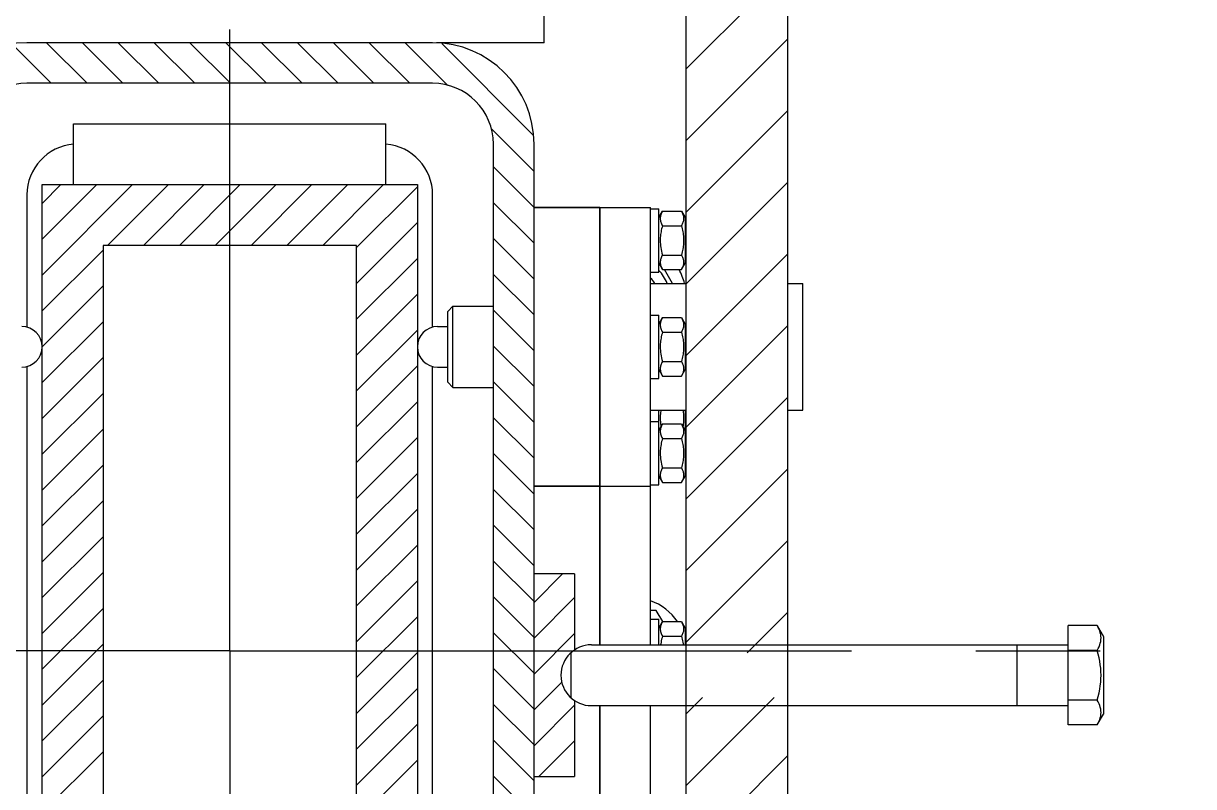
# Model space of a CAD drawing. Header units: millimetres. Extents: x 0 to 1189, y 0 to 841.
# Drawn here: x 145.03 to 191.18, y 440.55 to 470.67 of the extents above; entities that cross this region are included whole.
import ezdxf

# ---------------------------------------------------------------- set-up
doc = ezdxf.new("R2010")
doc.units = ezdxf.units.MM
doc.header["$LTSCALE"] = 65.395
for name, pattern in [('CENTER', [0.6, 0.375, -0.075, 0.075, -0.075]), ('DASHED', [0.2, 0.1, -0.1]), ('DOT', [0.2, 0.1, -0.1])]:
    doc.linetypes.add(name, pattern=pattern)
doc.layers.get('0').update_dxf_attribs({"linetype": 'CONTINUOUS'})
for name, color, linetype in [('ALL_AXIS', 7, 'CONTINUOUS'), ('ALL_CHAMFER', 7, 'CONTINUOUS'), ('ALL_ROUND', 7, 'CONTINUOUS')]:
    doc.layers.add(name, color=color, linetype=linetype)

msp = doc.modelspace()

# ---------------------------------------------------------------- linework, layer by layer
at = {"color": 7, "linetype": 'CONTINUOUS'}
for p, q in [((175.16640178, 477.54326712), (175.16640178, 413.54326712)), ((171.16640178, 420.74326712), (171.16640178, 476.48326712)), ((161.16640178, 469.90326712), (145.16640178, 469.90326712)), ((161.16640178, 468.30326712), (145.16640178, 468.30326712)), ((147.00640178, 464.30326712), (147.00640178, 466.70326712)), ((147.00640178, 466.70326712), (159.32640178, 466.70326712)), ((159.32640178, 464.30326712), (159.32640178, 466.70326712)), ((163.56640178, 425.90326712), (163.56640178, 465.90326712)), ((165.16637682, 424.94326712), (165.16640178, 465.90326712)), ((145.76640178, 427.50326712), (145.76640178, 464.30326712)), ((145.76640178, 464.30326712), (160.56640178, 464.30326712)), ((160.56640178, 464.30326712), (160.56640178, 427.50326712)), ((167.76640178, 463.40326712), (165.16640178, 463.40326712)), ((167.76640178, 463.40326712), (167.76640178, 446.14326712)), ((170.2334532, 463.25796766), (170.97935035, 463.25796766)), ((170.97935035, 463.25796766), (171.12640178, 463.00326712)), ((171.12640178, 463.00326021), (171.12640178, 461.20327404)), ((170.2126565, 462.7185291), (170.2334532, 462.68061739)), ((170.2334532, 462.68061739), (170.97935035, 462.68061739)), ((170.99797442, 462.7143759), (170.97935035, 462.68061739)), ((148.16640178, 461.90326712), (148.16640178, 429.90326712)), ((158.16640178, 461.90326712), (148.16640178, 461.90326712)), ((158.16640178, 429.90326712), (158.16640178, 461.90326712)), ((170.2334532, 461.52591685), (170.97935035, 461.52591685)), ((170.97935035, 460.94856658), (171.12640178, 461.20326712)), ((170.2334532, 460.94856658), (170.97935035, 460.94856658)), ((170.6252475, 460.40326712), (170.31041871, 460.94856658)), ((161.76640178, 456.50326712), (161.76640178, 459.30326712)), ((170.2334532, 459.05796766), (170.97935035, 459.05796766)), ((170.97935035, 459.05796766), (171.12640178, 458.80326712)), ((171.12640178, 458.80326021), (171.12640178, 457.00327404)), ((170.2126565, 458.5185291), (170.2334532, 458.48061739)), ((170.2334532, 458.48061739), (170.97935035, 458.48061739)), ((170.99797442, 458.5143759), (170.97935035, 458.48061739)), ((170.2334532, 457.32591685), (170.97935035, 457.32591685)), ((170.97935035, 456.74856658), (171.12640178, 457.00326712)), ((170.2334532, 456.74856658), (170.97935035, 456.74856658)), ((171.12640178, 455.40326712), (171.12640178, 452.80327404)), ((170.2334532, 454.85796766), (170.97935035, 454.85796766)), ((170.97935035, 454.85796766), (171.12640178, 454.60326712)), ((170.2126565, 454.3185291), (170.2334532, 454.28061739)), ((170.2334532, 454.28061739), (170.97935035, 454.28061739)), ((170.99797442, 454.3143759), (170.97935035, 454.28061739)), ((170.2334532, 453.12591685), (170.97935035, 453.12591685)), ((170.97935035, 452.54856658), (171.12640178, 452.80326712)), ((167.76640178, 452.40326712), (165.16640178, 452.40326712)), ((170.2334532, 452.54856658), (170.97935035, 452.54856658)), ((166.76637682, 448.94326712), (165.16637682, 448.94326712)), ((166.76637682, 448.94326712), (166.76637682, 445.94326712)), ((169.99016221, 447.50326712), (169.76640178, 447.50326712)), ((170.24725597, 447.05796766), (169.99016221, 447.50326712)), ((170.2334532, 447.05796766), (170.97935035, 447.05796766)), ((170.97935035, 447.05796766), (171.12640178, 446.80326712)), ((171.12640178, 446.80326021), (171.12640178, 446.14326712)), ((186.22970178, 442.98027621), (186.22970178, 446.90625804)), ((187.37971435, 446.90625804), (186.22970178, 446.90625804)), ((187.37971435, 446.90625804), (187.62970178, 446.47326712)), ((170.2126565, 446.5185291), (170.2334532, 446.48061739)), ((170.2334532, 446.48061739), (170.97935035, 446.48061739)), ((170.99797442, 446.5143759), (170.97935035, 446.48061739)), ((167.42970178, 446.14326712), (186.22970178, 446.14326712)), ((184.22970178, 443.74326712), (184.22970178, 446.14326712)), ((187.37971435, 445.92476258), (186.22970178, 445.92476258)), ((166.61385865, 445.82323879), (166.61385865, 444.06338401)), ((166.76637682, 443.94326712), (166.76637682, 440.94326712)), ((167.42970178, 443.74326712), (186.22970178, 443.74326712)), ((167.76640178, 443.74326712), (167.76640178, 430.14326712)), ((187.37971435, 443.96177167), (186.22970178, 443.96177167)), ((187.37971435, 442.98027621), (187.62970178, 443.41326712)), ((187.37971435, 442.98027621), (186.22970178, 442.98027621)), ((165.16637682, 440.94326712), (166.76637682, 440.94326712))]:
    msp.add_line(p, q, dxfattribs=at)
at = {"color": 2, "linetype": 'CONTINUOUS'}
for p, q in [((175.16640178, 472.87285768), (171.16640178, 468.87285768)), ((145.93927386, 469.90326712), (147.53927386, 468.30326712)), ((147.35348742, 469.90326712), (148.95348742, 468.30326712)), ((148.76770098, 469.90326712), (150.36770098, 468.30326712)), ((150.18191454, 469.90326712), (151.78191454, 468.30326712)), ((151.59612811, 469.90326712), (153.19612811, 468.30326712)), ((153.01034167, 469.90326712), (154.61034167, 468.30326712)), ((154.42455523, 469.90326712), (156.02455523, 468.30326712)), ((155.83876879, 469.90326712), (157.43876879, 468.30326712)), ((157.25298236, 469.90326712), (158.85298236, 468.30326712)), ((158.66719592, 469.90326712), (160.26719592, 468.30326712)), ((160.08140948, 469.90326712), (161.76448201, 468.22019459)), ((161.52467308, 469.87421709), (165.13735174, 466.26153843)), ((175.16640178, 470.04443055), (171.16640178, 466.04443055)), ((144.57316245, 469.85516497), (146.1250603, 468.30326712)), ((175.16640178, 467.21600343), (171.16640178, 463.21600343)), ((163.48332925, 466.50134736), (165.16640178, 464.81827483)), ((163.56640178, 465.00406127), (165.16640178, 463.40406127)), ((175.16640178, 464.3875763), (171.16640178, 460.3875763)), ((163.56640178, 463.5898477), (165.16640178, 461.9898477)), ((163.56640178, 462.17563414), (165.16640178, 460.57563414)), ((175.16640178, 461.55914918), (171.16640178, 457.55914918)), ((163.56640178, 460.76142058), (165.16640178, 459.16142058)), ((163.56640178, 459.34720702), (165.16640178, 457.74720702)), ((175.16640178, 458.73072205), (171.16640178, 454.73072205)), ((163.56640178, 457.93299345), (165.16640178, 456.33299345)), ((163.56640178, 456.51877989), (165.16640178, 454.91877989)), ((175.16640178, 455.90229493), (171.16640178, 451.90229493)), ((163.56640178, 455.10456633), (165.16640178, 453.50456633)), ((163.56640178, 453.69035277), (165.16640178, 452.09035277)), ((175.16640178, 453.0738678), (171.16640178, 449.0738678)), ((163.56640178, 452.27613921), (165.16640178, 450.67613921)), ((163.56640178, 450.86192564), (165.16640178, 449.26192564)), ((175.16640178, 450.24544068), (171.16640178, 446.24544068)), ((163.56640178, 449.44771208), (165.16640178, 447.84771208)), ((166.29069544, 448.94326712), (165.16637682, 447.8189485)), ((163.56640178, 448.03349852), (165.16640178, 446.43349852)), ((166.76637682, 448.00473494), (165.16637682, 446.40473494)), ((175.16640178, 447.41701355), (173.57265535, 445.82326712)), ((163.56640178, 446.61928496), (165.16640178, 445.01928496)), ((166.76637682, 446.59052137), (165.16637682, 444.99052137)), ((163.56640178, 445.20507139), (165.16640178, 443.60507139)), ((166.26159378, 444.67152478), (165.16637682, 443.57630781)), ((171.81265535, 444.06326712), (171.16640178, 443.41701355)), ((174.64108247, 444.06326712), (171.16640178, 440.58858643)), ((163.56640178, 443.79085783), (165.16640178, 442.19085783)), ((166.76637682, 443.76209425), (165.16637682, 442.16209425)), ((163.56640178, 442.37664427), (165.16640178, 440.77664427)), ((166.76637682, 442.34788069), (165.36176326, 440.94326712)), ((175.16640178, 441.7601593), (171.16640178, 437.7601593)), ((163.56640178, 440.96243071), (165.16640178, 439.36243071))]:
    msp.add_line(p, q, dxfattribs=at)
at = {"color": 2, "linetype": 'DASHED'}
for p, q in [((146.50631353, 464.30326712), (145.76640178, 463.56335537)), ((149.33474066, 464.30326712), (145.76640178, 460.73492824)), ((152.16316778, 464.30326712), (149.76316778, 461.90326712)), ((154.9915949, 464.30326712), (152.5915949, 461.90326712)), ((157.82002203, 464.30326712), (155.42002203, 461.90326712)), ((160.56640178, 464.22121974), (158.16640178, 461.82121974)), ((160.56640178, 461.39279262), (158.16640178, 458.99279262)), ((148.16640178, 460.30650112), (145.76640178, 457.90650112)), ((160.56640178, 458.5643655), (158.16640178, 456.1643655)), ((148.16640178, 457.47807399), (145.76640178, 455.07807399)), ((160.56640178, 455.73593837), (158.16640178, 453.33593837)), ((148.16640178, 454.64964687), (145.76640178, 452.24964687)), ((160.56640178, 452.90751125), (158.16640178, 450.50751125)), ((148.16640178, 451.82121974), (145.76640178, 449.42121974)), ((160.56640178, 450.07908412), (158.16640178, 447.67908412)), ((148.16640178, 448.99279262), (145.76640178, 446.59279262)), ((160.56640178, 447.250657), (158.16640178, 444.850657)), ((148.16640178, 446.1643655), (145.76640178, 443.7643655)), ((160.56640178, 444.42222987), (158.16640178, 442.02222987)), ((148.16640178, 443.33593837), (145.76640178, 440.93593837)), ((160.56640178, 441.59380275), (158.16640178, 439.19380275))]:
    msp.add_line(p, q, dxfattribs=at)
at = {"color": 2, "linetype": 'DOT'}
for p, q in [((147.92052709, 464.30326712), (145.76640178, 462.14914181)), ((150.74895422, 464.30326712), (148.34895422, 461.90326712)), ((153.57738134, 464.30326712), (151.17738134, 461.90326712)), ((156.40580847, 464.30326712), (154.00580847, 461.90326712)), ((159.23423559, 464.30326712), (156.83423559, 461.90326712)), ((160.56640178, 462.80700618), (158.16640178, 460.40700618)), ((148.16640178, 461.72071468), (145.76640178, 459.32071468)), ((160.56640178, 459.97857906), (158.16640178, 457.57857906)), ((148.16640178, 458.89228756), (145.76640178, 456.49228756)), ((160.56640178, 457.15015193), (158.16640178, 454.75015193)), ((148.16640178, 456.06386043), (145.76640178, 453.66386043)), ((160.56640178, 454.32172481), (158.16640178, 451.92172481)), ((148.16640178, 453.23543331), (145.76640178, 450.83543331)), ((160.56640178, 451.49329768), (158.16640178, 449.09329768)), ((148.16640178, 450.40700618), (145.76640178, 448.00700618)), ((160.56640178, 448.66487056), (158.16640178, 446.26487056)), ((148.16640178, 447.57857906), (145.76640178, 445.17857906)), ((160.56640178, 445.83644343), (158.16640178, 443.43644343)), ((148.16640178, 444.75015193), (145.76640178, 442.35015193)), ((160.56640178, 443.00801631), (158.16640178, 440.60801631)), ((148.16640178, 441.92172481), (145.76640178, 439.52172481))]:
    msp.add_line(p, q, dxfattribs=at)
at = {"color": 7, "linetype": 'CONTINUOUS'}
for points in [[(170.2334532, 463.25796766), (170.21264401, 463.22003185), (170.1946077, 463.18287989), (170.17936365, 463.1466437), (170.16685372, 463.11092751), (170.15699183, 463.07538918), (170.14988114, 463.0399996), (170.1455881, 463.00460775), (170.14413681, 462.96923726), (170.14559698, 462.9338681), (170.14989817, 462.8984802), (170.15701593, 462.86309614), (170.16688192, 462.82756797), (170.17939046, 462.79187106), (170.19462905, 462.7556581), (170.2126565, 462.7185291)], [(170.97935035, 463.25796766), (170.99798034, 463.22419805), (171.01441145, 463.19109017), (171.02862335, 463.15874457), (171.04067701, 463.12685964), (171.05065032, 463.09518295), (171.05847226, 463.06366749), (171.06411207, 463.03218084), (171.0675269, 463.00072672), (171.06865695, 462.96926057), (171.0675223, 462.93779479), (171.06410293, 462.90634135), (171.05845927, 462.87485695), (171.05063458, 462.84334636), (171.04066032, 462.81167735), (171.02860876, 462.7798044), (171.01440077, 462.74747206), (170.99797442, 462.7143759)], [(170.2334532, 462.68061739), (170.2167278, 462.62030239), (170.20173638, 462.56096125), (170.18849027, 462.5027349), (170.17695549, 462.44520053), (170.16708433, 462.38801851), (170.15892919, 462.33108019), (170.1525099, 462.27416727), (170.14787645, 462.21726914), (170.14509249, 462.160292), (170.1441368, 462.10326712)], [(170.97935035, 462.68061739), (170.99623727, 462.61967038), (171.01132798, 462.55987473), (171.02460237, 462.50138713), (171.03612082, 462.44373753), (171.04595199, 462.38654344), (171.05405098, 462.32969898), (171.0604093, 462.27297968), (171.0649864, 462.21635882), (171.06774139, 462.15972838), (171.06866674, 462.10310776), (171.06773075, 462.04648333), (171.064965, 461.98984609), (171.06037647, 461.93321689), (171.05400726, 461.87649267), (171.04589875, 461.81965263), (171.03606018, 461.76247093), (171.02453386, 461.70483048), (171.01126197, 461.6463843), (170.99619534, 461.58669818), (170.97935035, 461.52591685)], [(170.1441368, 462.10326712), (170.14565371, 462.0317604), (170.15000373, 461.96034445), (170.15723205, 461.88909889), (170.1672031, 461.81778482), (170.1797798, 461.74641423), (170.19501176, 461.67431396), (170.21290338, 461.60073119), (170.2334532, 461.52591685)], [(170.2334532, 461.52591685), (170.21264401, 461.48798104), (170.1946077, 461.45082908), (170.17936365, 461.4145929), (170.16685372, 461.3788767), (170.15699183, 461.34333837), (170.14988114, 461.30794879), (170.1455881, 461.27255694), (170.14413681, 461.23718645), (170.14559698, 461.20181729), (170.14989817, 461.1664294), (170.15701593, 461.13104533), (170.16688192, 461.09551716), (170.17939046, 461.05982026), (170.19462905, 461.0236073), (170.2126565, 460.9864783), (170.2334532, 460.94856658)], [(170.97935035, 461.52591685), (170.9961907, 461.49553611), (171.01125635, 461.46569485), (171.02453215, 461.43646329), (171.03606356, 461.40763074), (171.04590465, 461.37903026), (171.05401443, 461.35060086), (171.06038372, 461.32222925), (171.0649711, 461.29390538), (171.06773437, 461.26557794), (171.06866675, 461.23725746), (171.06773663, 461.20893924), (171.06497624, 461.18061758), (171.06039327, 461.15230288), (171.05402962, 461.12394206), (171.04592655, 461.09552281), (171.03609353, 461.06693318), (171.02457667, 461.03812135), (171.01130722, 461.00889463), (170.99622511, 460.97901679), (170.97935035, 460.94856658)], [(170.2334532, 459.05796766), (170.21264401, 459.02003185), (170.1946077, 458.98287989), (170.17936365, 458.9466437), (170.16685372, 458.91092751), (170.15699183, 458.87538918), (170.14988114, 458.8399996), (170.1455881, 458.80460775), (170.14413681, 458.76923726), (170.14559698, 458.7338681), (170.14989817, 458.69848021), (170.15701593, 458.66309614), (170.16688192, 458.62756797), (170.17939046, 458.59187106), (170.19462905, 458.5556581), (170.2126565, 458.5185291)], [(170.97935035, 459.05796766), (170.99798034, 459.02419805), (171.01441145, 458.99109017), (171.02862335, 458.95874457), (171.04067701, 458.92685964), (171.05065032, 458.89518295), (171.05847226, 458.86366749), (171.06411207, 458.83218084), (171.0675269, 458.80072672), (171.06865695, 458.76926057), (171.0675223, 458.73779479), (171.06410293, 458.70634135), (171.05845927, 458.67485695), (171.05063458, 458.64334636), (171.04066032, 458.61167735), (171.02860876, 458.5798044), (171.01440077, 458.54747206), (170.99797442, 458.5143759)], [(170.2334532, 458.48061739), (170.2167278, 458.42030239), (170.20173638, 458.36096125), (170.18849027, 458.3027349), (170.17695549, 458.24520053), (170.16708433, 458.18801851), (170.15892919, 458.13108019), (170.1525099, 458.07416727), (170.14787645, 458.01726914), (170.14509249, 457.960292), (170.1441368, 457.90326712)], [(170.97935035, 458.48061739), (170.99623727, 458.41967038), (171.01132798, 458.35987473), (171.02460237, 458.30138713), (171.03612082, 458.24373753), (171.04595199, 458.18654344), (171.05405098, 458.12969898), (171.0604093, 458.07297968), (171.0649864, 458.01635882), (171.06774139, 457.95972838), (171.06866674, 457.90310776), (171.06773075, 457.84648333), (171.064965, 457.78984609), (171.06037647, 457.73321689), (171.05400726, 457.67649267), (171.04589875, 457.61965263), (171.03606018, 457.56247093), (171.02453386, 457.50483048), (171.01126197, 457.4463843), (170.99619534, 457.38669818), (170.97935035, 457.32591685)], [(170.1441368, 457.90326712), (170.14565371, 457.8317604), (170.15000373, 457.76034445), (170.15723205, 457.68909889), (170.1672031, 457.61778482), (170.1797798, 457.54641423), (170.19501176, 457.47431396), (170.21290338, 457.40073119), (170.2334532, 457.32591685)], [(170.2334532, 457.32591685), (170.21264401, 457.28798104), (170.1946077, 457.25082908), (170.17936365, 457.2145929), (170.16685372, 457.1788767), (170.15699183, 457.14333837), (170.14988114, 457.10794879), (170.1455881, 457.07255694), (170.14413681, 457.03718645), (170.14559698, 457.00181729), (170.14989817, 456.9664294), (170.15701593, 456.93104533), (170.16688192, 456.89551716), (170.17939046, 456.85982026), (170.19462905, 456.8236073), (170.2126565, 456.7864783), (170.2334532, 456.74856658)], [(170.97935035, 457.32591685), (170.9961907, 457.29553611), (171.01125635, 457.26569485), (171.02453215, 457.23646329), (171.03606356, 457.20763074), (171.04590465, 457.17903026), (171.05401443, 457.15060086), (171.06038372, 457.12222925), (171.0649711, 457.09390538), (171.06773437, 457.06557794), (171.06866675, 457.03725746), (171.06773663, 457.00893924), (171.06497624, 456.98061758), (171.06039327, 456.95230288), (171.05402962, 456.92394206), (171.04592655, 456.89552281), (171.03609353, 456.86693318), (171.02457667, 456.83812135), (171.01130722, 456.80889463), (170.99622511, 456.77901679), (170.97935035, 456.74856658)], [(170.17319176, 455.40326712), (170.16708433, 455.36788779), (170.15892919, 455.31094947), (170.1525099, 455.25403655), (170.14787645, 455.19713842), (170.14509249, 455.14016128), (170.1441368, 455.0831364)], [(171.03961704, 455.40326712), (171.04595199, 455.36641272), (171.05405098, 455.30956826), (171.0604093, 455.25284896), (171.0649864, 455.1962281), (171.06774139, 455.13959766), (171.06866674, 455.08297704), (171.06773075, 455.02635261), (171.064965, 454.96971537), (171.06037647, 454.91308617), (171.05400726, 454.85636195), (171.04589875, 454.79952191), (171.03836705, 454.75574774)], [(170.1441368, 455.0831364), (170.14565371, 455.01162968), (170.15000373, 454.94021373), (170.15723205, 454.86896817), (170.1672031, 454.7976541), (170.17455235, 454.75594839)], [(170.2334532, 454.85796766), (170.21264401, 454.82003185), (170.1946077, 454.78287989), (170.17936365, 454.7466437), (170.16685372, 454.71092751), (170.15699183, 454.67538918), (170.14988114, 454.6399996), (170.1455881, 454.60460775), (170.14413681, 454.56923726), (170.14559698, 454.5338681), (170.14989817, 454.49848021), (170.15701593, 454.46309614), (170.16688192, 454.42756797), (170.17939046, 454.39187106), (170.19462905, 454.3556581), (170.2126565, 454.3185291)], [(170.97935035, 454.85796766), (170.99798034, 454.82419805), (171.01441145, 454.79109017), (171.02862335, 454.75874457), (171.04067701, 454.72685964), (171.05065032, 454.69518295), (171.05847226, 454.66366749), (171.06411207, 454.63218084), (171.0675269, 454.60072672), (171.06865695, 454.56926057), (171.0675223, 454.53779479), (171.06410293, 454.50634135), (171.05845927, 454.47485695), (171.05063458, 454.44334636), (171.04066032, 454.41167735), (171.02860876, 454.3798044), (171.01440077, 454.34747206), (170.99797442, 454.3143759)], [(170.2334532, 454.28061739), (170.2167278, 454.22030239), (170.20173638, 454.16096125), (170.18849027, 454.1027349), (170.17695549, 454.04520053), (170.16708433, 453.98801851), (170.15892919, 453.93108019), (170.1525099, 453.87416727), (170.14787645, 453.81726914), (170.14509249, 453.760292), (170.1441368, 453.70326712)], [(170.97935035, 454.28061739), (170.99623727, 454.21967038), (171.01132798, 454.15987473), (171.02460237, 454.10138713), (171.03612082, 454.04373753), (171.04595199, 453.98654344), (171.05405098, 453.92969898), (171.0604093, 453.87297968), (171.0649864, 453.81635882), (171.06774139, 453.75972838), (171.06866674, 453.70310776), (171.06773075, 453.64648333), (171.064965, 453.58984609), (171.06037647, 453.53321689), (171.05400726, 453.47649267), (171.04589875, 453.41965263), (171.03606018, 453.36247093), (171.02453386, 453.30483048), (171.01126197, 453.2463843), (170.99619534, 453.18669818), (170.97935035, 453.12591685)], [(170.1441368, 453.70326712), (170.14565371, 453.6317604), (170.15000373, 453.56034445), (170.15723205, 453.48909889), (170.1672031, 453.41778482), (170.1797798, 453.34641423), (170.19501176, 453.27431396), (170.21290338, 453.20073119), (170.2334532, 453.12591685)], [(170.2334532, 453.12591685), (170.21264401, 453.08798104), (170.1946077, 453.05082908), (170.17936365, 453.0145929), (170.16685372, 452.9788767), (170.15699183, 452.94333837), (170.14988114, 452.90794879), (170.1455881, 452.87255694), (170.14413681, 452.83718645), (170.14559698, 452.80181729), (170.14989817, 452.7664294), (170.15701593, 452.73104533), (170.16688192, 452.69551716), (170.17939046, 452.65982026), (170.19462905, 452.6236073), (170.2126565, 452.5864783), (170.2334532, 452.54856658)], [(170.97935035, 453.12591685), (170.9961907, 453.09553611), (171.01125635, 453.06569485), (171.02453215, 453.03646329), (171.03606356, 453.00763074), (171.04590465, 452.97903026), (171.05401443, 452.95060086), (171.06038372, 452.92222925), (171.0649711, 452.89390538), (171.06773437, 452.86557794), (171.06866675, 452.83725746), (171.06773663, 452.80893924), (171.06497624, 452.78061758), (171.06039327, 452.75230288), (171.05402962, 452.72394206), (171.04592655, 452.69552281), (171.03609353, 452.66693318), (171.02457667, 452.63812135), (171.01130722, 452.60889463), (170.99622511, 452.57901679), (170.97935035, 452.54856658)], [(170.2334532, 447.05796766), (170.21264401, 447.02003185), (170.1946077, 446.98287989), (170.17936365, 446.9466437), (170.16685372, 446.91092751), (170.15699183, 446.87538918), (170.14988114, 446.8399996), (170.1455881, 446.80460775), (170.14413681, 446.76923726), (170.14559698, 446.7338681), (170.14989817, 446.69848021), (170.15701593, 446.66309614), (170.16688192, 446.62756797), (170.17939046, 446.59187106), (170.19462905, 446.5556581), (170.2126565, 446.5185291)], [(170.97935035, 447.05796766), (170.99798034, 447.02419805), (171.01441145, 446.99109017), (171.02862335, 446.95874457), (171.04067701, 446.92685964), (171.05065032, 446.89518295), (171.05847226, 446.86366749), (171.06411207, 446.83218084), (171.0675269, 446.80072672), (171.06865695, 446.76926057), (171.0675223, 446.73779479), (171.06410293, 446.70634135), (171.05845927, 446.67485695), (171.05063458, 446.64334636), (171.04066032, 446.61167735), (171.02860876, 446.5798044), (171.01440077, 446.54747206), (170.99797442, 446.5143759)], [(187.37971435, 445.92476258), (187.41958648, 445.99792092), (187.45342305, 446.06967323), (187.48122848, 446.13976353), (187.50298952, 446.20895978), (187.51876452, 446.27794196), (187.52834309, 446.34671812), (187.53151217, 446.41553071), (187.52833805, 446.48435653), (187.51874557, 446.55317557), (187.50294592, 446.62222069), (187.4811258, 446.69152388), (187.45328355, 446.76166782), (187.4194873, 446.83332005), (187.37971435, 446.90625804)], [(170.2334532, 446.48061739), (170.2167278, 446.42030239), (170.20173638, 446.36096125), (170.18849027, 446.3027349), (170.17695549, 446.24520053), (170.16708433, 446.18801851), (170.1606747, 446.14326712)], [(170.97935035, 446.48061739), (170.99623727, 446.41967038), (171.01132798, 446.35987473), (171.02460237, 446.30138713), (171.03612082, 446.24373753), (171.04595199, 446.18654344), (171.05211784, 446.14326712)], [(187.37971435, 443.96177167), (187.41967351, 444.10846504), (187.45355048, 444.25217884), (187.48133873, 444.39238784), (187.50305788, 444.53066776), (187.51879164, 444.66840292), (187.5283412, 444.80564236), (187.53151504, 444.94289937), (187.52837496, 445.08016544), (187.51885721, 445.21742595), (187.50314687, 445.35521247), (187.48143702, 445.49359234), (187.45363997, 445.6339437), (187.4197295, 445.77784218), (187.37971435, 445.92476258)], [(187.37971435, 442.98027621), (187.41959188, 443.05344491), (187.45343224, 443.12520798), (187.48124125, 443.19532315), (187.50300145, 443.26451716), (187.51875977, 443.33342454), (187.5283289, 443.40207958), (187.53151517, 443.47072758), (187.5283845, 443.53937004), (187.51887773, 443.60799766), (187.50317638, 443.67688808), (187.48147289, 443.74608621), (187.4536753, 443.81628092), (187.41975231, 443.88826406), (187.37971435, 443.96177167)]]:
    msp.add_lwpolyline(points, dxfattribs=at)
for centre, radius, start, end in [((145.16640178, 465.90326712), 4, 90, 180), ((161.16640178, 465.90326712), 4, 0, 90), ((145.16640178, 465.90326712), 2.4, 90, 180), ((161.16640178, 465.90326712), 2.4, 0, 90), ((169.06640178, 459.90326712), 1.44, 20.33251092, 44.86870015), ((169.06640178, 445.90326712), 1.44, 60.298206041, 60.897034949), ((169.06640178, 445.90326712), 1.44, 42.484336449, 44.86870015), ((167.42970178, 444.94326712), 1.2, 90, 270)]:
    msp.add_arc(centre, radius, start, end, dxfattribs=at)
at = {"layer": 'ALL_AXIS', "color": 7, "linetype": 'CENTER'}
for q in [(153.16640178, 495.49674264), (113.83063652, 445.90326712), (153.16640178, 202.49682199), (191.18261557, 445.90326712)]:
    msp.add_line((153.16640178, 445.90326712), q, dxfattribs=at)
at = {"layer": 'ALL_AXIS', "color": 7, "linetype": 'CONTINUOUS'}
for p, q in [((165.56640178, 469.90326712), (165.56640178, 474.50326712)), ((165.56638292, 469.90326712), (161.32484198, 469.90326712)), ((165.16640178, 463.40326712), (169.76640178, 463.40326712)), ((167.76640178, 446.14326712), (167.76640178, 463.40326712)), ((169.76640178, 446.14326712), (169.76640178, 463.40326712)), ((169.76640178, 463.35326712), (170.08640178, 463.35326712)), ((170.08640178, 460.85326902), (170.08640178, 463.35326522)), ((170.08640178, 463.00326712), (170.2334532, 463.25796766)), ((171.16640178, 462.70326712), (171.12640178, 462.70326712)), ((170.08640178, 461.20326712), (170.2334532, 460.94856658)), ((171.16640178, 461.50326712), (171.12640178, 461.50326712)), ((169.76640178, 460.85326712), (170.08640178, 460.85326712)), ((169.76640178, 460.40326712), (171.16640178, 460.40326712)), ((175.16640178, 460.40326712), (175.76640178, 460.40326712)), ((175.76640178, 455.40326712), (175.76640178, 460.40326712)), ((161.96640178, 459.50326712), (163.56640178, 459.50326712)), ((169.76640178, 459.15326712), (170.08640178, 459.15326712)), ((170.08640178, 456.65326902), (170.08640178, 459.15326522)), ((170.08640178, 458.80326712), (170.2334532, 459.05796766)), ((161.36640178, 458.70326712), (161.76640178, 458.70326712)), ((171.16640178, 458.50326712), (171.12640178, 458.50326712)), ((161.36640178, 457.10326712), (161.76640178, 457.10326712)), ((170.08640178, 457.00326712), (170.2334532, 456.74856658)), ((171.16640178, 457.30326712), (171.12640178, 457.30326712)), ((169.76640178, 456.65326712), (170.08640178, 456.65326712)), ((161.96640178, 456.30326712), (163.56640178, 456.30326712)), ((169.76640178, 455.40326712), (171.16640178, 455.40326712)), ((170.08640178, 452.45326902), (170.08640178, 455.40326712)), ((175.16640178, 455.40326712), (175.76640178, 455.40326712)), ((169.76640178, 454.95326712), (170.08640178, 454.95326712)), ((170.08640178, 454.60326712), (170.2334532, 454.85796766)), ((171.16640178, 454.4831364), (171.12640178, 454.4831364)), ((171.16640178, 454.30326712), (171.12640178, 454.30326712)), ((170.08640178, 452.80326712), (170.2334532, 452.54856658)), ((171.16640178, 453.10326712), (171.12640178, 453.10326712)), ((165.16640178, 452.40326712), (169.76640178, 452.40326712)), ((169.76640178, 452.45326712), (170.08640178, 452.45326712)), ((169.76640178, 447.15326712), (170.08640178, 447.15326712)), ((170.08640178, 446.14326712), (170.08640178, 447.15326522)), ((170.08640178, 446.80326712), (170.2334532, 447.05796766)), ((187.37971435, 446.90625804), (187.62970178, 446.47326712)), ((171.16640178, 446.50326712), (171.12640178, 446.50326712)), ((187.62970178, 446.47326712), (187.62970178, 443.41326712)), ((167.42970178, 446.14326712), (186.22970178, 446.14326712)), ((167.42970178, 443.74326712), (186.22970178, 443.74326712)), ((167.76640178, 430.14326712), (167.76640178, 443.74326712)), ((169.76640178, 430.14326712), (169.76640178, 443.74326712)), ((187.37971435, 442.98027621), (187.62970178, 443.41326712))]:
    msp.add_line(p, q, dxfattribs=at)
for centre, radius, start, end in [((169.06640178, 459.90326712), 2.1, 13.776811586, 29.859302544), ((144.96640178, 457.90326712), 0.8, 270, 90), ((161.36640178, 457.90326712), 0.8, 90, 270), ((169.06640178, 445.90326712), 2.1, 33.358311547, 70.523144333)]:
    msp.add_arc(centre, radius, start, end, dxfattribs=at)
at = {"layer": 'ALL_CHAMFER', "color": 7, "linetype": 'CONTINUOUS'}
for p, q in [((171.16640178, 462.70326712), (171.12640178, 462.70326712)), ((171.16640178, 461.50326712), (171.12640178, 461.50326712)), ((161.76640178, 459.30326712), (161.96640178, 459.50326712)), ((161.76640178, 456.50330528), (161.76640178, 459.30322896)), ((161.96640178, 456.30326712), (161.96640178, 459.50326712)), ((171.16640178, 458.50326712), (171.12640178, 458.50326712)), ((171.16640178, 457.30326712), (171.12640178, 457.30326712)), ((161.76640178, 456.50326712), (161.96640178, 456.30326712)), ((171.16640178, 454.4831364), (171.12640178, 454.4831364)), ((171.16640178, 454.30326712), (171.12640178, 454.30326712)), ((171.16640178, 453.10326712), (171.12640178, 453.10326712)), ((171.16640178, 446.50326712), (171.12640178, 446.50326712))]:
    msp.add_line(p, q, dxfattribs=at)
msp.add_arc((169.06640178, 459.90326712), 1, 30.044803347, 45.546377672, dxfattribs=at)
at = {"layer": 'ALL_ROUND', "color": 7, "linetype": 'CONTINUOUS'}
for p, q in [((145.16640178, 463.90326712), (145.16640178, 458.67757189)), ((161.16640178, 458.67757189), (161.16640178, 463.90326712)), ((145.16640178, 457.12896235), (145.16640178, 434.67757189)), ((161.16640178, 434.67757189), (161.16640178, 457.12896235))]:
    msp.add_line(p, q, dxfattribs=at)
for centre, start, end in [((147.16640178, 463.90326712), 94.605421171, 180), ((159.16640178, 463.90326712), 0, 85.394578829)]:
    msp.add_arc(centre, 2, start, end, dxfattribs=at)

doc.saveas('drawing.dxf')
